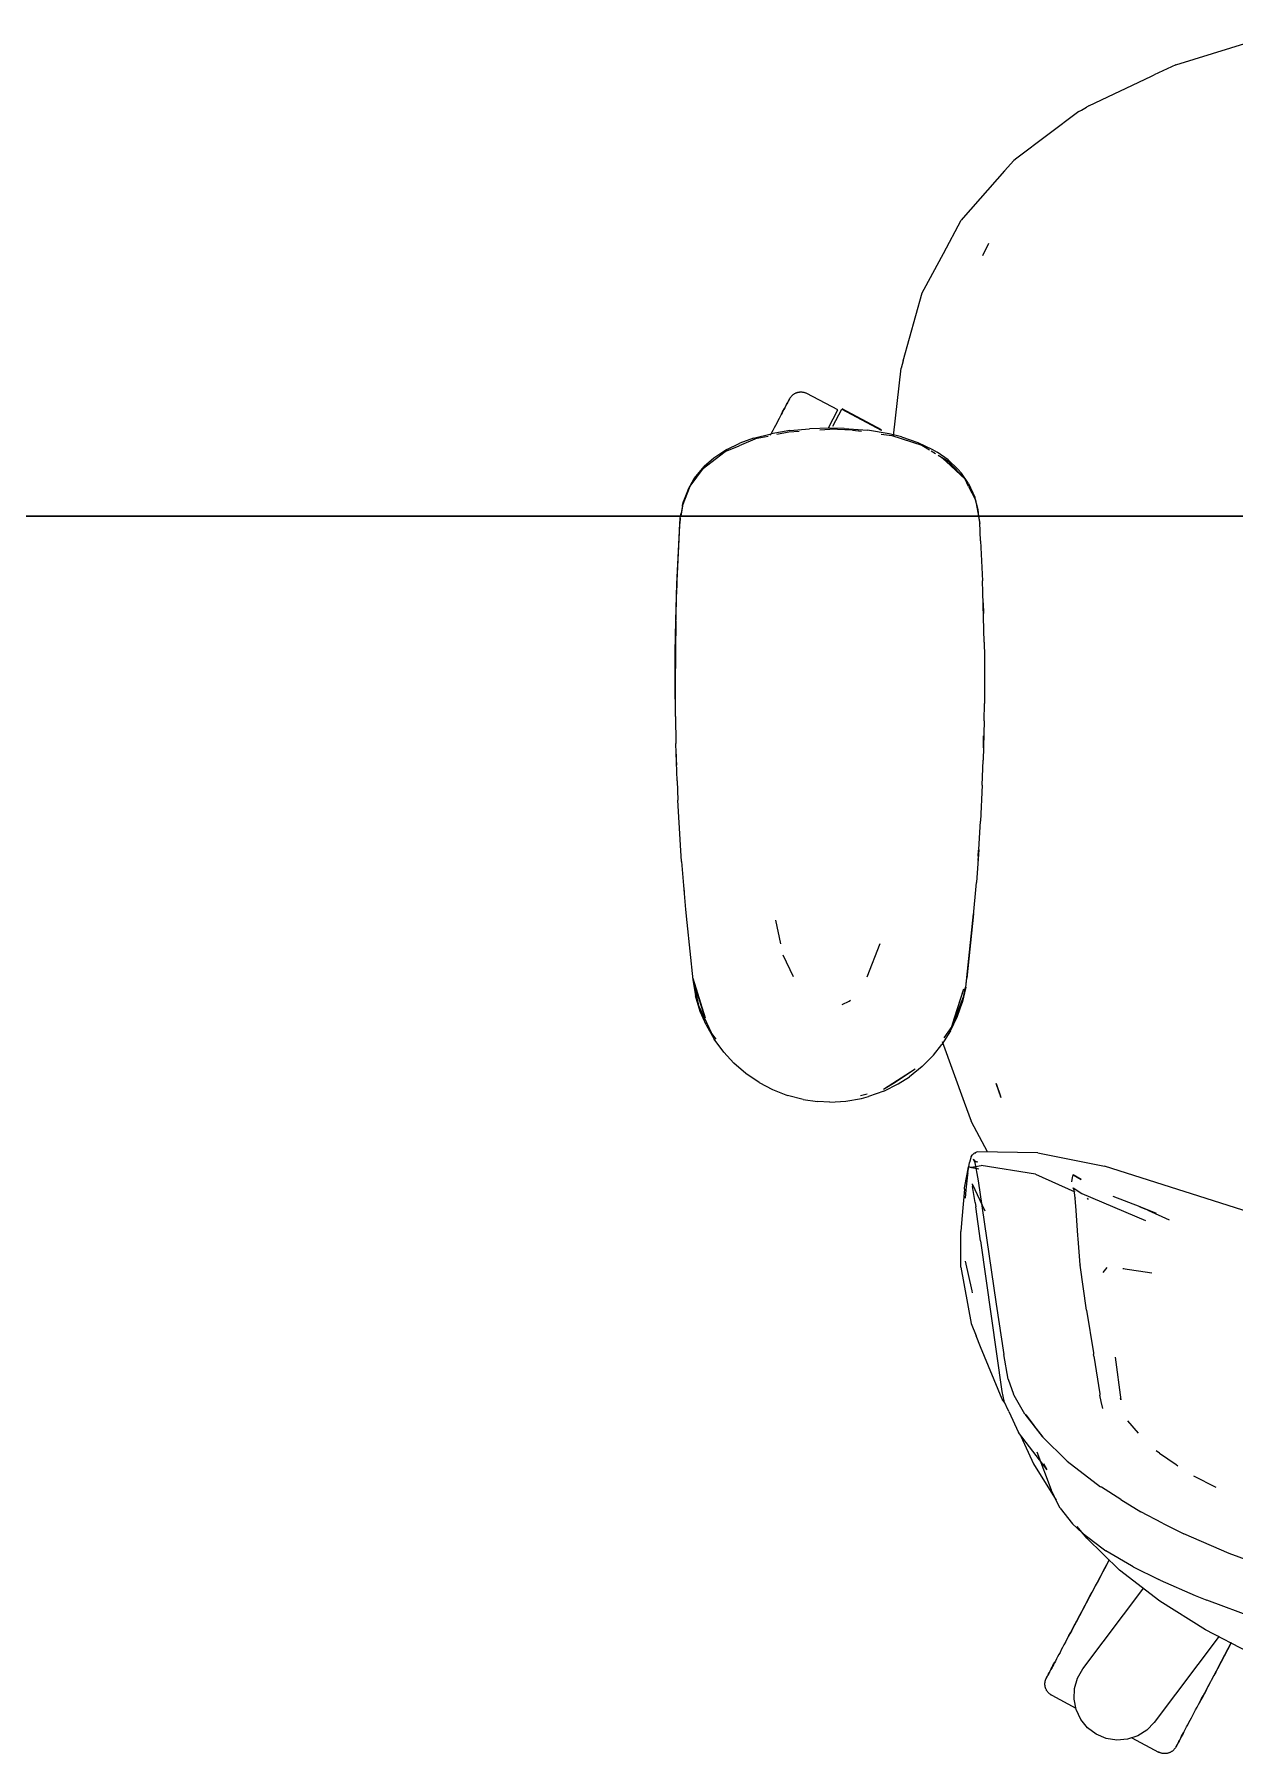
# Model space of a CAD drawing. Header units: millimetres. Extents: x 155927 to 326028, y -36033 to 97293.
# Drawn here: x 157406 to 157783, y 19354 to 19893 of the extents above; entities that cross this region are included whole.
import ezdxf

# ---------------------------------------------------------------- set-up
doc = ezdxf.new("R2010")
doc.units = ezdxf.units.MM
doc.header["$MEASUREMENT"] = 0
doc.layers.add('G-IMPT', color=8, linetype='CONTINUOUS', lineweight=9)
doc.layers.add('I-FURN', color=8, linetype='CONTINUOUS', lineweight=9)

msp = doc.modelspace()

# ---------------------------------------------------------------- linework, layer by layer
at = {"layer": 'G-IMPT'}
for p, q in [((157781.5, 19889.07), (157795.11, 19893.27)), ((157764.23, 19883.75), (157781.5, 19889.07)), ((157764.23, 19883.75), (157757.46, 19880.56)), ((157736.91, 19870.86), (157756.55, 19880.13)), ((157756.55, 19880.13), (157757.46, 19880.56)), ((157734.62, 19869.5), (157736.2, 19870.44)), ((157736.91, 19870.86), (157736.2, 19870.44)), ((157733.85, 19869.04), (157714.35, 19854.47)), ((157733.85, 19869.04), (157734.62, 19869.5)), ((157710.51, 19850.49), (157713.38, 19853.74)), ((157714.35, 19854.47), (157713.38, 19853.74)), ((157710.51, 19850.49), (157697.5, 19835.7)), ((157691.33, 19824.6), (157696.91, 19835.03)), ((157697.5, 19835.7), (157696.91, 19835.03)), ((157705.52, 19827.73), (157703.56, 19823.84)), ((157705.52, 19827.73), (157704.34, 19825.44)), ((157685.31, 19813.36), (157691.33, 19824.6)), ((157704.34, 19825.44), (157703.56, 19823.84)), ((157678.71, 19790.9), (157684.72, 19812.25)), ((157684.72, 19812.25), (157685.31, 19813.36)), ((157678.71, 19790.9), (157678.08, 19788.64)), ((157675.66, 19767.36), (157678.08, 19788.64)), ((157631.83, 19766.64), (157637.31, 19768.07)), ((157643.24, 19769.07), (157637.31, 19768.07)), ((157639.16, 19767.89), (157642.91, 19768.65)), ((157642.91, 19768.65), (157646.11, 19768.85)), ((157643.24, 19769.07), (157649.39, 19769.63)), ((157655.73, 19769.81), (157649.39, 19769.63)), ((157652.62, 19769.25), (157655.73, 19769.44)), ((157660.24, 19769.73), (157655.73, 19769.81)), ((157662.9, 19769.21), (157655.73, 19769.44)), ((157660.24, 19769.73), (157667.55, 19769.15)), ((157662.9, 19769.21), (157665.68, 19768.82)), ((157674.32, 19768.03), (157667.55, 19769.15)), ((157671.86, 19767.95), (157675.16, 19767.48)), ((157678.24, 19767.06), (157674.32, 19768.03)), ((157675.16, 19767.48), (157684.55, 19764.45)), ((157616.14, 19757.23), (157622.93, 19762.45)), ((157623.42, 19763.07), (157619.37, 19760.42)), ((157622.93, 19762.45), (157627.32, 19764.29)), ((157623.42, 19763.07), (157627.5, 19765.05)), ((157632.94, 19766.61), (157627.32, 19764.29)), ((157631.83, 19766.64), (157627.5, 19765.05)), ((157632.94, 19766.61), (157636.41, 19767.32)), ((157678.24, 19767.06), (157683.33, 19765.32)), ((157683.33, 19765.32), (157687.97, 19763.11)), ((157684.55, 19764.45), (157687, 19762.99)), ((157687.47, 19762.71), (157688.91, 19761.85)), ((157687.97, 19763.11), (157689.34, 19762.31)), ((157692.79, 19759.86), (157689.34, 19762.31)), ((157611.97, 19751.61), (157616.14, 19757.23)), ((157613.26, 19754.01), (157616.34, 19757.75)), ((157619.37, 19760.42), (157616.34, 19757.75)), ((157689.7, 19761.37), (157692.85, 19759.49)), ((157690.76, 19760.68), (157692.23, 19759.4)), ((157690.76, 19760.68), (157698.15, 19753.78)), ((157692.39, 19759.27), (157695.92, 19756.19)), ((157695.84, 19756.99), (157692.79, 19759.86)), ((157692.85, 19759.49), (157698.15, 19753.78)), ((157695.84, 19756.99), (157696.97, 19755.67)), ((157609.56, 19745.41), (157611.97, 19751.61)), ((157611.3, 19750.58), (157613.26, 19754.01)), ((157698.15, 19753.78), (157695.92, 19756.19)), ((157699.18, 19752.45), (157696.97, 19755.67)), ((157699.26, 19751.54), (157698.15, 19753.78)), ((157699.18, 19752.45), (157701.16, 19748.13)), ((157699.26, 19751.54), (157701.36, 19747.29)), ((157609.54, 19745.59), (157609.91, 19746.93)), ((157611.3, 19750.58), (157609.91, 19746.93)), ((157702.23, 19744.17), (157701.16, 19748.13)), ((157701.36, 19747.29), (157702.3, 19742.24)), ((157607.76, 19719.76), (157608.84, 19741.55)), ((157607.8, 19720.97), (157608.84, 19741.55)), ((157608.84, 19741.55), (157608.73, 19739.94)), ((157608.84, 19741.55), (157609.1, 19743.19)), ((157609.56, 19745.41), (157609.08, 19742.24)), ((157609.54, 19745.59), (157609.1, 19743.19)), ((157702.47, 19742.24), (157702.23, 19744.17)), ((157702.3, 19742.24), (157702.73, 19739.94)), ((157702.73, 19740.17), (157702.47, 19742.24)), ((157607.76, 19719.76), (157608.73, 19739.94)), ((157703.01, 19734.5), (157702.73, 19740.17)), ((157703.01, 19734.5), (157703.63, 19721.94)), ((157607.29, 19699.57), (157607.8, 19720.97)), ((157607.29, 19699.57), (157607.76, 19719.76)), ((157607.45, 19709.41), (157607.8, 19720.97)), ((157607.8, 19720.97), (157607.76, 19719.76)), ((157703.75, 19718.4), (157703.63, 19721.94)), ((157704.13, 19702.73), (157703.75, 19718.4)), ((157703.81, 19715), (157703.96, 19711.67)), ((157607.45, 19709.41), (157607.25, 19690.18)), ((157607.29, 19699.57), (157607.45, 19709.41)), ((157607.34, 19679.39), (157607.45, 19709.41)), ((157703.96, 19709.45), (157703.96, 19711.67)), ((157607.31, 19701.61), (157607.38, 19703.52)), ((157607.34, 19679.39), (157607.29, 19699.57)), ((157607.33, 19699.46), (157607.31, 19701.61)), ((157704.13, 19702.73), (157704.18, 19698.21)), ((157704.18, 19698.21), (157704.18, 19683.5)), ((157607.34, 19679.39), (157607.25, 19690.18)), ((157704.1, 19678.03), (157704.18, 19683.5)), ((157607.34, 19679.39), (157607.5, 19670.97)), ((157704.1, 19678.03), (157703.81, 19665.72)), ((157607.89, 19659.21), (157607.5, 19670.97)), ((157703.89, 19669.59), (157703.97, 19671.25)), ((157703.97, 19671.25), (157703.97, 19673.33)), ((157607.64, 19666.03), (157607.63, 19667.53)), ((157607.75, 19664.1), (157607.64, 19666.03)), ((157703.51, 19657.84), (157703.81, 19665.72)), ((157607.89, 19659.21), (157608.14, 19653.19)), ((157703.51, 19657.84), (157702.98, 19646.54)), ((157608.96, 19639.05), (157608.14, 19653.19)), ((157702.42, 19637.67), (157702.98, 19646.54)), ((157609.28, 19633.96), (157608.96, 19639.05)), ((157609.28, 19633.96), (157610.53, 19618.9)), ((157702.42, 19637.67), (157701.69, 19627.38)), ((157702.28, 19635.63), (157702.15, 19634.21)), ((157702.28, 19635.63), (157702.37, 19637.53)), ((157700.7, 19615.98), (157701.69, 19627.38)), ((157609.93, 19625.78), (157610.1, 19624.1)), ((157610.53, 19618.9), (157610.87, 19614.77)), ((157698.35, 19594.55), (157700.8, 19617.5)), ((157700.8, 19617.5), (157698.68, 19597.36)), ((157610.87, 19614.77), (157612.78, 19596.85)), ((157638.75, 19615.56), (157640.32, 19608.13)), ((157698.35, 19594.55), (157700.7, 19615.98)), ((157671.45, 19608.06), (157667.31, 19597.64)), ((157644.35, 19597.73), (157641.09, 19604.52)), ((157612.78, 19597.36), (157616.61, 19584.9)), ((157612.78, 19597.36), (157613.7, 19594.05)), ((157612.78, 19596.85), (157613.68, 19591.81)), ((157614.82, 19588.39), (157612.91, 19596.8)), ((157698.35, 19594.55), (157698.68, 19597.36)), ((157615.14, 19586.94), (157613.68, 19591.81)), ((157616.61, 19584.9), (157613.7, 19594.05)), ((157659.56, 19589.1), (157661.78, 19590.11)), ((157661.78, 19590.11), (157662.23, 19590.41)), ((157693.95, 19582.19), (157697.76, 19594.05)), ((157697.55, 19591.41), (157693.95, 19582.19)), ((157694.85, 19584.9), (157697.76, 19594.05)), ((157695.74, 19585.45), (157697.19, 19589.58)), ((157698.35, 19594.55), (157697.19, 19589.58)), ((157698.13, 19594.47), (157697.55, 19591.41)), ((157614.82, 19588.39), (157618.56, 19580.33)), ((157616.95, 19582.7), (157615.14, 19586.94)), ((157693.55, 19580.87), (157695.74, 19585.45)), ((157693.95, 19582.19), (157694.85, 19584.9)), ((157616.95, 19582.7), (157619.47, 19578.26)), ((157620.16, 19578.22), (157618.56, 19580.33)), ((157693.55, 19580.87), (157690.83, 19576.54)), ((157693.95, 19582.19), (157691.53, 19578.62)), ((157622.46, 19574.18), (157619.47, 19578.26)), ((157622.46, 19574.18), (157625.63, 19570.74)), ((157688.2, 19573.24), (157690.83, 19576.54)), ((157690.94, 19577.44), (157697.89, 19558.5)), ((157629.46, 19567.42), (157625.63, 19570.74)), ((157672.52, 19562.58), (157682.47, 19568.91)), ((157676.2, 19564.74), (157682.47, 19568.91)), ((157684.65, 19569.63), (157680.68, 19566.44)), ((157684.65, 19569.63), (157688.2, 19573.24)), ((157633.63, 19564.59), (157629.46, 19567.42)), ((157633.63, 19564.59), (157637.79, 19562.4)), ((157672.52, 19562.58), (157676.2, 19564.74)), ((157672.62, 19561.94), (157677.13, 19564.18)), ((157677.13, 19564.18), (157680.68, 19566.44)), ((157709.48, 19559.81), (157707.85, 19564.27)), ((157707.85, 19564.27), (157709.23, 19560.39)), ((157637.79, 19562.4), (157642.5, 19560.57)), ((157647.37, 19559.3), (157642.5, 19560.57)), ((157647.37, 19559.3), (157651.88, 19558.66)), ((157655.73, 19558.48), (157651.88, 19558.66)), ((157655.73, 19558.48), (157660.77, 19558.78)), ((157660.77, 19558.78), (157665.72, 19559.66)), ((157667.41, 19561.02), (157665.38, 19560.41)), ((157665.72, 19559.66), (157667.85, 19560.23)), ((157672.62, 19561.94), (157667.85, 19560.23)), ((157697.89, 19558.5), (157700.08, 19552.53)), ((157709.48, 19559.81), (157709.23, 19560.39)), ((157701, 19550.77), (157700.08, 19552.53)), ((157705.15, 19542.87), (157701, 19550.77)), ((157700.1, 19541.41), (157699.55, 19539.55)), ((157700.1, 19541.41), (157700.43, 19541.95)), ((157700.43, 19541.95), (157700.92, 19542.32)), ((157701.96, 19542.93), (157700.92, 19542.32)), ((157701.54, 19542.45), (157700.92, 19542.32)), ((157700.92, 19542.32), (157701, 19542.35)), ((157701.54, 19542.45), (157701, 19542.35)), ((157720.94, 19542.55), (157701.96, 19542.93)), ((157720.94, 19542.55), (157741.9, 19538.35)), ((157697.95, 19531.61), (157698.76, 19535.86)), ((157698.76, 19535.86), (157699.2, 19538.18)), ((157699.02, 19536.27), (157698.94, 19535.66)), ((157699.02, 19536.27), (157699.55, 19539.55)), ((157702.48, 19537.46), (157699.2, 19538.18)), ((157699.61, 19537.95), (157703.2, 19538.63)), ((157702.48, 19537.46), (157699.61, 19537.95)), ((157701.15, 19540.06), (157700.75, 19540.56)), ((157701.31, 19539.46), (157700.75, 19540.56)), ((157701.31, 19539.46), (157701.14, 19540.08)), ((157701.14, 19540.08), (157702.25, 19533.82)), ((157701.15, 19540.06), (157701.69, 19539.74)), ((157702.19, 19539.66), (157701.69, 19539.74)), ((157720.24, 19535.92), (157703.2, 19538.63)), ((157720.24, 19535.92), (157732.59, 19530.31)), ((157731.77, 19534.84), (157732.05, 19535.71)), ((157732.07, 19535.77), (157732.05, 19535.71)), ((157734.53, 19534.19), (157732.05, 19535.71)), ((157732.05, 19535.71), (157734.52, 19534.22)), ((157732.07, 19535.77), (157734.53, 19534.19)), ((157792.14, 19522.36), (157741.9, 19538.35)), ((157697.91, 19531.14), (157697.1, 19521.81)), ((157697.91, 19531.14), (157697.95, 19531.61)), ((157698.43, 19530.97), (157698.21, 19528.38)), ((157698.94, 19535.66), (157698.43, 19530.97)), ((157700.34, 19532.85), (157704.33, 19524.44)), ((157700.34, 19532.85), (157700.49, 19531.98)), ((157701.32, 19526.96), (157700.49, 19531.98)), ((157702.25, 19533.82), (157703.36, 19525.97)), ((157731.6, 19533.49), (157731.77, 19534.84)), ((157732.36, 19530.85), (157732.07, 19531.57)), ((157732.07, 19531.57), (157734.74, 19529.81)), ((157732.36, 19530.85), (157732.36, 19530.84)), ((157732.66, 19528.46), (157732.36, 19530.84)), ((157701.32, 19526.96), (157701.53, 19525.66)), ((157702.97, 19515), (157701.53, 19525.66)), ((157703.36, 19525.97), (157707.92, 19495.09)), ((157732.66, 19528.46), (157732.67, 19528.37)), ((157732.96, 19524.5), (157732.67, 19528.37)), ((157734.74, 19529.81), (157754.72, 19521.38)), ((157736.46, 19528.36), (157736.73, 19527.92)), ((157753.08, 19525.67), (157744.61, 19528.93)), ((157757.98, 19523.65), (157752.88, 19525.68)), ((157752.88, 19525.68), (157758, 19523.65)), ((157753.08, 19525.67), (157757.98, 19523.65)), ((157697.1, 19521.81), (157696.76, 19517.86)), ((157733.52, 19516.64), (157732.96, 19524.5)), ((157755.46, 19524.65), (157762.17, 19521.6)), ((157696.76, 19513.69), (157696.76, 19517.86)), ((157702.97, 19515), (157709.65, 19467.78)), ((157733.6, 19515.65), (157733.52, 19516.64)), ((157734.21, 19507.41), (157733.6, 19515.65)), ((157696.79, 19506.72), (157696.76, 19513.69)), ((157696.79, 19506.72), (157700.03, 19489.02)), ((157698.2, 19508.59), (157700.24, 19499.28)), ((157734.21, 19507.41), (157734.22, 19507.33)), ((157736.26, 19493.26), (157734.22, 19507.33)), ((157742.6, 19506.67), (157741.33, 19505.03)), ((157747.55, 19506.32), (157756.72, 19504.92)), ((157747.55, 19506.32), (157747.9, 19506.28)), ((157700.24, 19499.28), (157700.4, 19498.7)), ((157707.92, 19495.09), (157710.31, 19479.32)), ((157736.26, 19493.26), (157738.37, 19479.91)), ((157700.03, 19489.02), (157701.62, 19485.17)), ((157703.01, 19481.8), (157701.62, 19485.17)), ((157709.81, 19465.35), (157703.01, 19481.8)), ((157711.61, 19471.65), (157710.31, 19479.32)), ((157738.37, 19479.91), (157738.45, 19479.39)), ((157738.54, 19478.79), (157738.45, 19479.39)), ((157738.54, 19478.79), (157740.35, 19467.06)), ((157745.23, 19478.49), (157747, 19465.13)), ((157711.61, 19471.65), (157713.36, 19466.86)), ((157709.65, 19467.78), (157710.29, 19464.79)), ((157713.58, 19466.44), (157713.36, 19466.86)), ((157716.87, 19460.61), (157713.58, 19466.44)), ((157740.35, 19467.06), (157740.42, 19466.59)), ((157740.84, 19464.61), (157740.42, 19466.59)), ((157747, 19465.13), (157746.86, 19465.6)), ((157710.58, 19464.18), (157709.81, 19465.35)), ((157711.86, 19461.43), (157710.29, 19464.79)), ((157711.86, 19461.43), (157714.9, 19454.91)), ((157716.87, 19460.61), (157722.28, 19453.64)), ((157722.59, 19453.43), (157717.19, 19460.38)), ((157717.19, 19460.38), (157719.78, 19457)), ((157741.3, 19462.45), (157740.84, 19464.61)), ((157723.84, 19443.2), (157714.9, 19454.91)), ((157722.59, 19453.43), (157719.78, 19457)), ((157752.5, 19454.63), (157749.17, 19458.54)), ((157715.57, 19453.72), (157719.55, 19445.09)), ((157730.18, 19445.9), (157722.28, 19453.64)), ((157719.55, 19445.09), (157726.67, 19433.64)), ((157720.61, 19448.86), (157725.12, 19436.95)), ((157723.84, 19443.2), (157722.79, 19445.04)), ((157730.18, 19445.9), (157740.62, 19437.88)), ((157759.14, 19448.36), (157758.04, 19449.11)), ((157759.14, 19448.36), (157764.27, 19444.86)), ((157764.27, 19444.86), (157764.85, 19444.47)), ((157769.75, 19441.33), (157776.72, 19437.79)), ((157726.19, 19434.72), (157725.12, 19436.95)), ((157727.37, 19432.28), (157726.19, 19434.72)), ((157740.88, 19437.71), (157740.62, 19437.88)), ((157746.97, 19433.83), (157740.88, 19437.71)), ((157746.97, 19433.83), (157753.2, 19430.06)), ((157727.98, 19431.15), (157727.37, 19432.28)), ((157727.98, 19431.15), (157731.84, 19426.28)), ((157759.99, 19426.49), (157753.2, 19430.06)), ((157731.84, 19426.28), (157734.87, 19423.39)), ((157736.29, 19421.72), (157733.29, 19425.39)), ((157734.87, 19423.39), (157741, 19418.68)), ((157759.99, 19426.49), (157766.72, 19423.11)), ((157780.95, 19416.93), (157766.72, 19423.11)), ((157736.29, 19421.72), (157746.58, 19411.76)), ((157741, 19418.68), (157742.29, 19417.81)), ((157750.28, 19413.08), (157742.29, 19417.81)), ((157759.18, 19401.96), (157746.58, 19411.76)), ((157750.88, 19412.77), (157750.28, 19413.08)), ((157750.88, 19412.77), (157758.89, 19408.77)), ((157795.83, 19411.47), (157780.95, 19416.93)), ((157759.34, 19408.55), (157758.89, 19408.77)), ((157759.34, 19408.55), (157770.29, 19403.78)), ((157773.48, 19392.98), (157759.18, 19401.96)), ((157770.29, 19403.78), (157773.98, 19402.3)), ((157789.05, 19396.7), (157773.98, 19402.3)), ((157787.25, 19385.89), (157773.48, 19392.98))]:
    msp.add_line(p, q, dxfattribs=at)
at = {"layer": 'I-FURN'}
for p, q in [((157642.75, 19778.3), (157642.61, 19778.04)), ((157642.68, 19778.16), (157642.81, 19778.4)), ((157642.87, 19778.52), (157642.75, 19778.3)), ((157642.81, 19778.4), (157642.91, 19778.6)), ((157642.96, 19778.7), (157642.87, 19778.52)), ((157642.91, 19778.6), (157643, 19778.77)), ((157643.04, 19778.84), (157642.96, 19778.7)), ((157643, 19778.77), (157643.06, 19778.89)), ((157643.09, 19778.94), (157643.04, 19778.84)), ((157643.06, 19778.89), (157643.11, 19778.97)), ((157643.12, 19779), (157643.09, 19778.94)), ((157643.11, 19778.97), (157643.13, 19779.01)), ((157643.13, 19779.02), (157643.12, 19779)), ((157643.13, 19779.02), (157643.21, 19779.16)), ((157643.13, 19779.01), (157643.13, 19779.02)), ((157643.21, 19779.16), (157643.29, 19779.3)), ((157643.29, 19779.3), (157643.38, 19779.43)), ((157643.38, 19779.43), (157643.48, 19779.56)), ((157643.48, 19779.56), (157643.58, 19779.69)), ((157643.58, 19779.69), (157643.68, 19779.81)), ((157643.68, 19779.81), (157643.79, 19779.93)), ((157643.79, 19779.93), (157643.91, 19780.04)), ((157643.91, 19780.04), (157644.03, 19780.15)), ((157644.03, 19780.15), (157644.15, 19780.25)), ((157644.15, 19780.25), (157644.28, 19780.35)), ((157644.28, 19780.35), (157644.41, 19780.45)), ((157644.41, 19780.45), (157644.54, 19780.54)), ((157644.54, 19780.54), (157644.68, 19780.62)), ((157644.68, 19780.62), (157644.82, 19780.7)), ((157644.82, 19780.7), (157644.97, 19780.77)), ((157644.97, 19780.77), (157645.11, 19780.83)), ((157645.11, 19780.83), (157645.26, 19780.89)), ((157645.26, 19780.89), (157645.41, 19780.95)), ((157645.41, 19780.95), (157645.57, 19781)), ((157645.57, 19781), (157645.72, 19781.04)), ((157645.72, 19781.04), (157645.88, 19781.07)), ((157645.88, 19781.07), (157646.04, 19781.1)), ((157646.04, 19781.1), (157646.2, 19781.13)), ((157646.2, 19781.13), (157646.36, 19781.14)), ((157646.36, 19781.14), (157646.52, 19781.15)), ((157646.52, 19781.15), (157646.68, 19781.16)), ((157646.68, 19781.16), (157646.84, 19781.15)), ((157646.84, 19781.15), (157647, 19781.14)), ((157647, 19781.14), (157647.16, 19781.13)), ((157647.16, 19781.13), (157647.32, 19781.11)), ((157647.32, 19781.11), (157647.48, 19781.08)), ((157647.48, 19781.08), (157647.64, 19781.04)), ((157647.64, 19781.04), (157647.8, 19781)), ((157647.8, 19781), (157647.95, 19780.95)), ((157647.95, 19780.95), (157648.1, 19780.9)), ((157648.1, 19780.9), (157648.25, 19780.84)), ((157648.25, 19780.84), (157648.4, 19780.77)), ((157648.4, 19780.77), (157648.54, 19780.7)), ((157648.54, 19780.7), (157648.58, 19780.68)), ((157658.27, 19775.53), (157648.58, 19780.68)), ((157640.16, 19773.43), (157639.81, 19772.78)), ((157640.49, 19774.04), (157640.16, 19773.43)), ((157640.8, 19774.63), (157640.49, 19774.04)), ((157640.63, 19774.32), (157640.93, 19774.88)), ((157641.09, 19775.18), (157640.8, 19774.63)), ((157640.93, 19774.88), (157641.22, 19775.42)), ((157641.37, 19775.69), (157641.09, 19775.18)), ((157641.22, 19775.42), (157641.49, 19775.92)), ((157641.62, 19776.18), (157641.37, 19775.69)), ((157641.49, 19775.92), (157641.73, 19776.39)), ((157641.86, 19776.62), (157641.62, 19776.18)), ((157641.73, 19776.39), (157641.96, 19776.82)), ((157642.08, 19777.03), (157641.86, 19776.62)), ((157641.96, 19776.82), (157642.17, 19777.21)), ((157642.28, 19777.41), (157642.08, 19777.03)), ((157642.17, 19777.21), (157642.36, 19777.56)), ((157642.45, 19777.74), (157642.28, 19777.41)), ((157642.36, 19777.56), (157642.53, 19777.88)), ((157642.61, 19778.04), (157642.45, 19777.74)), ((157642.53, 19777.88), (157642.68, 19778.16)), ((157655.28, 19769.9), (157658.27, 19775.53)), ((157656.69, 19770.43), (157659.5, 19775.72)), ((157659.5, 19775.72), (157671.86, 19769.15)), ((157671.95, 19769.32), (157659.59, 19775.89)), ((157637.43, 19768.3), (157636.99, 19767.46)), ((157637.86, 19769.11), (157637.43, 19768.3)), ((157638.28, 19769.9), (157637.86, 19769.11)), ((157638.69, 19770.66), (157638.28, 19769.9)), ((157639.08, 19771.39), (157638.69, 19770.66)), ((157639.45, 19772.1), (157639.08, 19771.39)), ((157639.81, 19772.78), (157639.45, 19772.1)), ((157671.86, 19769.15), (157671.81, 19769.05)), ((156891.27, 19742.24), (158491.27, 19742.24)), ((158491.27, 19742.24), (156891.27, 19742.24)), ((157741.86, 19412.18), (157741.36, 19411.24)), ((157741.59, 19411.67), (157742.09, 19412.61)), ((157742.36, 19413.11), (157741.86, 19412.18)), ((157742.09, 19412.61), (157742.58, 19413.53)), ((157742.84, 19414.03), (157742.36, 19413.11)), ((157742.58, 19413.53), (157743.06, 19414.44)), ((157743.32, 19414.92), (157742.84, 19414.03)), ((157738.76, 19406.35), (157738.23, 19405.35)), ((157738.48, 19405.81), (157739.01, 19406.81)), ((157739.29, 19407.35), (157738.76, 19406.35)), ((157739.01, 19406.81), (157739.53, 19407.8)), ((157739.82, 19408.33), (157739.29, 19407.35)), ((157739.53, 19407.8), (157740.06, 19408.78)), ((157740.34, 19409.31), (157739.82, 19408.33)), ((157740.06, 19408.78), (157740.57, 19409.76)), ((157740.85, 19410.28), (157740.34, 19409.31)), ((157740.57, 19409.76), (157741.09, 19410.72)), ((157741.36, 19411.24), (157740.85, 19410.28)), ((157741.09, 19410.72), (157741.59, 19411.67)), ((157735.1, 19380.83), (157754.17, 19406.15)), ((157736.09, 19401.34), (157735.56, 19400.33)), ((157735.81, 19400.79), (157736.34, 19401.8)), ((157736.63, 19402.34), (157736.09, 19401.34)), ((157736.34, 19401.8), (157736.87, 19402.8)), ((157737.16, 19403.34), (157736.63, 19402.34)), ((157736.87, 19402.8), (157737.41, 19403.81)), ((157737.7, 19404.35), (157737.16, 19403.34)), ((157737.41, 19403.81), (157737.94, 19404.81)), ((157738.23, 19405.35), (157737.7, 19404.35)), ((157737.94, 19404.81), (157738.48, 19405.81)), ((157732.68, 19394.91), (157733.19, 19395.87)), ((157733.46, 19396.39), (157732.95, 19395.42)), ((157733.19, 19395.87), (157733.7, 19396.83)), ((157733.98, 19397.36), (157733.46, 19396.39)), ((157733.7, 19396.83), (157734.22, 19397.81)), ((157734.5, 19398.35), (157733.98, 19397.36)), ((157734.22, 19397.81), (157734.75, 19398.8)), ((157735.03, 19399.34), (157734.5, 19398.35)), ((157734.75, 19398.8), (157735.28, 19399.79)), ((157735.56, 19400.33), (157735.03, 19399.34)), ((157735.28, 19399.79), (157735.81, 19400.79)), ((157729.8, 19389.49), (157730.25, 19390.35)), ((157730.5, 19390.82), (157730.04, 19389.95)), ((157730.25, 19390.35), (157730.72, 19391.23)), ((157730.98, 19391.71), (157730.5, 19390.82)), ((157730.72, 19391.23), (157731.2, 19392.12)), ((157731.46, 19392.61), (157730.98, 19391.71)), ((157731.2, 19392.12), (157731.68, 19393.04)), ((157731.95, 19393.53), (157731.46, 19392.61)), ((157731.68, 19393.04), (157732.18, 19393.96)), ((157732.45, 19394.47), (157731.95, 19393.53)), ((157732.18, 19393.96), (157732.68, 19394.91)), ((157732.95, 19395.42), (157732.45, 19394.47)), ((157777.84, 19391.05), (157757.45, 19363.99)), ((157727.53, 19385.23), (157727.16, 19384.54)), ((157727.92, 19385.95), (157727.53, 19385.23)), ((157728.31, 19386.7), (157727.92, 19385.95)), ((157728.73, 19387.48), (157728.31, 19386.7)), ((157729.15, 19388.28), (157728.73, 19387.48)), ((157729.59, 19389.1), (157729.15, 19388.28)), ((157730.04, 19389.95), (157729.59, 19389.1)), ((157729.67, 19389.25), (157729.8, 19389.49)), ((157779.38, 19384.76), (157778.85, 19383.76)), ((157779.09, 19384.22), (157779.62, 19385.21)), ((157779.91, 19385.75), (157779.38, 19384.76)), ((157779.62, 19385.21), (157780.15, 19386.21)), ((157780.43, 19386.74), (157779.91, 19385.75)), ((157780.15, 19386.21), (157780.67, 19387.19)), ((157780.95, 19387.72), (157780.43, 19386.74)), ((157780.67, 19387.19), (157781.19, 19388.16)), ((157781.47, 19388.68), (157780.95, 19387.72)), ((157781.19, 19388.16), (157781.7, 19389.13)), ((157724.43, 19379.39), (157724.26, 19379.07)), ((157724.33, 19379.21), (157724.51, 19379.55)), ((157724.61, 19379.74), (157724.43, 19379.39)), ((157724.51, 19379.55), (157724.71, 19379.92)), ((157724.82, 19380.14), (157724.61, 19379.74)), ((157724.71, 19379.92), (157724.93, 19380.33)), ((157725.05, 19380.57), (157724.82, 19380.14)), ((157724.93, 19380.33), (157725.16, 19380.78)), ((157725.3, 19381.03), (157725.05, 19380.57)), ((157725.16, 19380.78), (157725.42, 19381.26)), ((157725.57, 19381.53), (157725.3, 19381.03)), ((157725.42, 19381.26), (157725.69, 19381.78)), ((157725.85, 19382.07), (157725.57, 19381.53)), ((157725.69, 19381.78), (157725.99, 19382.33)), ((157726.15, 19382.64), (157725.85, 19382.07)), ((157725.99, 19382.33), (157726.3, 19382.91)), ((157726.47, 19383.24), (157726.15, 19382.64)), ((157726.81, 19383.87), (157726.47, 19383.24)), ((157727.16, 19384.54), (157726.81, 19383.87)), ((157733.41, 19377.91), (157735.1, 19380.83)), ((157776.71, 19379.74), (157776.18, 19378.74)), ((157776.42, 19379.2), (157776.96, 19380.2)), ((157777.24, 19380.74), (157776.71, 19379.74)), ((157776.96, 19380.2), (157777.49, 19381.21)), ((157777.78, 19381.75), (157777.24, 19380.74)), ((157777.49, 19381.21), (157778.02, 19382.21)), ((157778.31, 19382.75), (157777.78, 19381.75)), ((157778.02, 19382.21), (157778.56, 19383.22)), ((157778.85, 19383.76), (157778.31, 19382.75)), ((157778.56, 19383.22), (157779.09, 19384.22)), ((157723.18, 19376.2), (157723.19, 19376.36)), ((157723.18, 19376.04), (157723.18, 19376.2)), ((157723.18, 19375.87), (157723.18, 19376.04)), ((157723.19, 19375.71), (157723.18, 19375.87)), ((157723.19, 19376.36), (157723.21, 19376.52)), ((157723.21, 19375.55), (157723.19, 19375.71)), ((157723.21, 19376.52), (157723.23, 19376.68)), ((157723.23, 19375.39), (157723.21, 19375.55)), ((157723.23, 19376.68), (157723.26, 19376.84)), ((157723.26, 19375.24), (157723.23, 19375.39)), ((157723.26, 19376.84), (157723.29, 19376.99)), ((157723.3, 19375.08), (157723.26, 19375.24)), ((157723.29, 19376.99), (157723.34, 19377.15)), ((157723.34, 19374.92), (157723.3, 19375.08)), ((157723.34, 19377.15), (157723.38, 19377.3)), ((157723.39, 19374.77), (157723.34, 19374.92)), ((157723.38, 19377.3), (157723.44, 19377.46)), ((157723.44, 19374.62), (157723.39, 19374.77)), ((157723.44, 19377.46), (157723.5, 19377.61)), ((157723.5, 19374.47), (157723.44, 19374.62)), ((157723.5, 19377.61), (157723.56, 19377.75)), ((157723.57, 19374.32), (157723.5, 19374.47)), ((157723.56, 19377.75), (157723.63, 19377.9)), ((157723.64, 19374.18), (157723.57, 19374.32)), ((157723.63, 19377.9), (157723.65, 19377.94)), ((157723.72, 19374.03), (157723.64, 19374.18)), ((157723.65, 19377.94), (157723.66, 19377.96)), ((157723.66, 19377.94), (157723.65, 19377.94)), ((157723.66, 19377.96), (157723.7, 19378.02)), ((157723.68, 19377.98), (157723.66, 19377.94)), ((157723.72, 19378.07), (157723.68, 19377.98)), ((157723.7, 19378.02), (157723.75, 19378.12)), ((157723.79, 19378.19), (157723.72, 19378.07)), ((157723.8, 19373.9), (157723.72, 19374.03)), ((157723.75, 19378.12), (157723.82, 19378.26)), ((157723.87, 19378.35), (157723.79, 19378.19)), ((157723.82, 19378.26), (157723.92, 19378.44)), ((157723.98, 19378.55), (157723.87, 19378.35)), ((157723.92, 19378.44), (157724.04, 19378.66)), ((157724.11, 19378.79), (157723.98, 19378.55)), ((157724.04, 19378.66), (157724.17, 19378.92)), ((157724.26, 19379.07), (157724.11, 19378.79)), ((157724.17, 19378.92), (157724.33, 19379.21)), ((157732.32, 19371.3), (157732.46, 19374.67)), ((157732.46, 19374.67), (157733.41, 19377.91)), ((157773.29, 19373.31), (157773.8, 19374.27)), ((157774.08, 19374.79), (157773.57, 19373.83)), ((157773.8, 19374.27), (157774.32, 19375.24)), ((157774.6, 19375.77), (157774.08, 19374.79)), ((157774.32, 19375.24), (157774.84, 19376.22)), ((157775.12, 19376.75), (157774.6, 19375.77)), ((157774.84, 19376.22), (157775.36, 19377.21)), ((157775.65, 19377.74), (157775.12, 19376.75)), ((157775.36, 19377.21), (157775.89, 19378.2)), ((157776.18, 19378.74), (157775.65, 19377.74)), ((157775.89, 19378.2), (157776.42, 19379.2)), ((157723.89, 19373.76), (157723.8, 19373.9)), ((157723.98, 19373.63), (157723.89, 19373.76)), ((157724.08, 19373.5), (157723.98, 19373.63)), ((157724.19, 19373.38), (157724.08, 19373.5)), ((157724.3, 19373.26), (157724.19, 19373.38)), ((157724.41, 19373.15), (157724.3, 19373.26)), ((157724.53, 19373.04), (157724.41, 19373.15)), ((157724.65, 19372.93), (157724.53, 19373.04)), ((157724.78, 19372.83), (157724.65, 19372.93)), ((157724.91, 19372.74), (157724.78, 19372.83)), ((157725.04, 19372.65), (157724.91, 19372.74)), ((157725.18, 19372.56), (157725.04, 19372.65)), ((157725.32, 19372.49), (157725.18, 19372.56)), ((157725.32, 19372.49), (157732.9, 19368.45)), ((157732.99, 19368), (157732.32, 19371.3)), ((157770.41, 19367.9), (157770.87, 19368.75)), ((157770.87, 19368.75), (157771.33, 19369.63)), ((157771.33, 19369.63), (157771.81, 19370.53)), ((157772.07, 19371.02), (157771.59, 19370.11)), ((157771.81, 19370.53), (157772.3, 19371.44)), ((157772.56, 19371.94), (157772.07, 19371.02)), ((157772.3, 19371.44), (157772.79, 19372.37)), ((157773.06, 19372.88), (157772.56, 19371.94)), ((157772.79, 19372.37), (157773.29, 19373.31)), ((157773.57, 19373.83), (157773.06, 19372.88)), ((157734.44, 19364.95), (157732.99, 19368)), ((157736.57, 19362.33), (157734.44, 19364.95)), ((157757.45, 19363.99), (157755.11, 19361.56)), ((157767.59, 19362.58), (157767.95, 19363.26)), ((157767.95, 19363.26), (157768.32, 19363.96)), ((157768.32, 19363.96), (157768.71, 19364.7)), ((157768.71, 19364.7), (157769.12, 19365.46)), ((157769.12, 19365.46), (157769.54, 19366.25)), ((157769.54, 19366.25), (157769.97, 19367.06)), ((157769.97, 19367.06), (157770.41, 19367.9)), ((157739.26, 19360.3), (157736.57, 19362.33)), ((157742.36, 19358.97), (157739.26, 19360.3)), ((157745.69, 19358.43), (157742.36, 19358.97)), ((157749.05, 19358.7), (157745.69, 19358.43)), ((157752.26, 19359.76), (157749.05, 19358.7)), ((157750.41, 19359.15), (157758.82, 19354.67)), ((157755.11, 19361.56), (157752.26, 19359.76)), ((157765.04, 19357.79), (157764.87, 19357.47)), ((157764.95, 19357.62), (157765.13, 19357.95)), ((157765.23, 19358.15), (157765.04, 19357.79)), ((157765.13, 19357.95), (157765.32, 19358.32)), ((157765.44, 19358.54), (157765.23, 19358.15)), ((157765.32, 19358.32), (157765.54, 19358.73)), ((157765.67, 19358.97), (157765.44, 19358.54)), ((157765.54, 19358.73), (157765.78, 19359.18)), ((157765.91, 19359.44), (157765.67, 19358.97)), ((157765.78, 19359.18), (157766.04, 19359.66)), ((157766.18, 19359.94), (157765.91, 19359.44)), ((157766.04, 19359.66), (157766.31, 19360.18)), ((157766.47, 19360.47), (157766.18, 19359.94)), ((157766.31, 19360.18), (157766.6, 19360.73)), ((157766.77, 19361.04), (157766.47, 19360.47)), ((157766.6, 19360.73), (157766.91, 19361.32)), ((157766.91, 19361.32), (157767.24, 19361.93)), ((157767.24, 19361.93), (157767.59, 19362.58)), ((157758.86, 19354.65), (157758.82, 19354.67)), ((157759, 19354.58), (157758.86, 19354.65)), ((157759.15, 19354.52), (157759, 19354.58)), ((157759.3, 19354.46), (157759.15, 19354.52)), ((157759.45, 19354.4), (157759.3, 19354.46)), ((157759.6, 19354.36), (157759.45, 19354.4)), ((157759.76, 19354.32), (157759.6, 19354.36)), ((157759.92, 19354.28), (157759.76, 19354.32)), ((157760.08, 19354.25), (157759.92, 19354.28)), ((157760.24, 19354.23), (157760.08, 19354.25)), ((157760.4, 19354.21), (157760.24, 19354.23)), ((157760.56, 19354.21), (157760.4, 19354.21)), ((157760.72, 19354.2), (157760.56, 19354.21)), ((157760.88, 19354.21), (157760.72, 19354.2)), ((157761.04, 19354.22), (157760.88, 19354.21)), ((157761.2, 19354.23), (157761.04, 19354.22)), ((157761.36, 19354.26), (157761.2, 19354.23)), ((157761.52, 19354.28), (157761.36, 19354.26)), ((157761.68, 19354.32), (157761.52, 19354.28)), ((157761.83, 19354.36), (157761.68, 19354.32)), ((157761.99, 19354.41), (157761.83, 19354.36)), ((157762.14, 19354.46), (157761.99, 19354.41)), ((157762.29, 19354.52), (157762.14, 19354.46)), ((157762.43, 19354.59), (157762.29, 19354.52)), ((157762.58, 19354.66), (157762.43, 19354.59)), ((157762.72, 19354.74), (157762.58, 19354.66)), ((157762.86, 19354.82), (157762.72, 19354.74)), ((157762.99, 19354.91), (157762.86, 19354.82)), ((157763.12, 19355), (157762.99, 19354.91)), ((157763.25, 19355.1), (157763.12, 19355)), ((157763.37, 19355.21), (157763.25, 19355.1)), ((157763.49, 19355.32), (157763.37, 19355.21)), ((157763.61, 19355.43), (157763.49, 19355.32)), ((157763.72, 19355.55), (157763.61, 19355.43)), ((157763.82, 19355.67), (157763.72, 19355.55)), ((157763.92, 19355.8), (157763.82, 19355.67)), ((157764.02, 19355.93), (157763.92, 19355.8)), ((157764.11, 19356.06), (157764.02, 19355.93)), ((157764.19, 19356.2), (157764.11, 19356.06)), ((157764.27, 19356.34), (157764.19, 19356.2)), ((157764.29, 19356.39), (157764.27, 19356.35)), ((157764.27, 19356.34), (157764.28, 19356.36)), ((157764.27, 19356.35), (157764.27, 19356.34)), ((157764.28, 19356.36), (157764.31, 19356.42)), ((157764.34, 19356.47), (157764.29, 19356.39)), ((157764.31, 19356.42), (157764.36, 19356.52)), ((157764.4, 19356.59), (157764.34, 19356.47)), ((157764.36, 19356.52), (157764.44, 19356.66)), ((157764.49, 19356.75), (157764.4, 19356.59)), ((157764.44, 19356.66), (157764.53, 19356.84)), ((157764.6, 19356.96), (157764.49, 19356.75)), ((157764.53, 19356.84), (157764.65, 19357.06)), ((157764.72, 19357.2), (157764.6, 19356.96)), ((157764.65, 19357.06), (157764.79, 19357.32)), ((157764.87, 19357.47), (157764.72, 19357.2)), ((157764.79, 19357.32), (157764.95, 19357.62))]:
    msp.add_line(p, q, dxfattribs=at)

doc.saveas('drawing.dxf')
